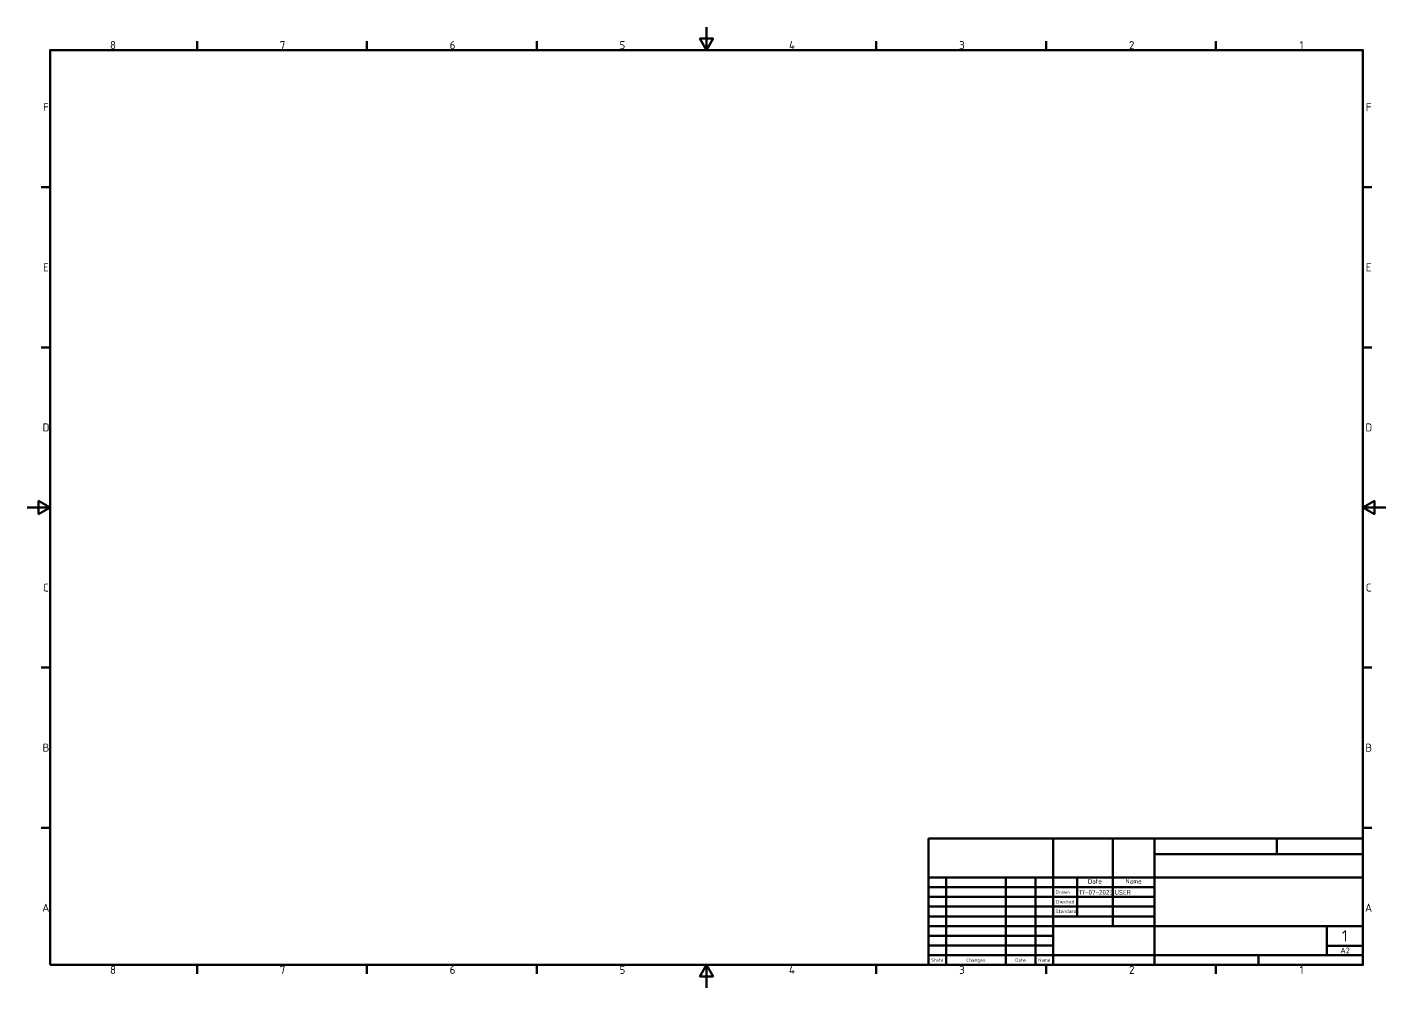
# Model space of a CAD drawing. Header units: millimetres. Extents: x -123 to 777, y 0 to 1570.
# Drawn here: x 0 to 594, y 0 to 420 of the extents above; entities that cross this region are included whole.
import ezdxf
from ezdxf.enums import TextEntityAlignment as Align

# ---------------------------------------------------------------- set-up
doc = ezdxf.new("R2010")
doc.units = ezdxf.units.MM
doc.layers.add('Border (ISO)', color=7, linetype='Continuous', lineweight=70)
doc.layers.add('Title (ISO)', color=7, linetype='Continuous', lineweight=50)
doc.styles.add('Note Text (DIN)', font='isocpeur.ttf')
doc.styles.add('Text Style41', font='isocpeur.ttf')
doc.styles.add('Text Style43', font='isocpeur.ttf')
doc.styles.add('Text Style44', font='isocpeur.ttf')
doc.styles.add('Text Style46', font='isocpeur.ttf')

# ---------------------------------------------------------------- blocks, each defined once
blk = doc.blocks.new('Borders Default Border')
at = {"layer": 'Border (ISO)'}
for p, q in [((74.25, 410), (74.25, 413.9)), ((148.5, 410), (148.5, 413.9)), ((222.75, 410), (222.75, 413.9)), ((371.25, 410), (371.25, 413.9)), ((445.5, 410), (445.5, 413.9)), ((519.75, 410), (519.75, 413.9)), ((10, 350), (6.1, 350)), ((584, 350), (587.9, 350)), ((10, 280), (6.1, 280)), ((584, 280), (587.9, 280)), ((10, 140), (6.1, 140)), ((584, 140), (587.9, 140)), ((10, 70), (6.1, 70)), ((584, 70), (587.9, 70)), ((74.25, 10), (74.25, 6.1)), ((148.5, 10), (148.5, 6.1)), ((222.75, 10), (222.75, 6.1)), ((371.25, 10), (371.25, 6.1)), ((445.5, 10), (445.5, 6.1)), ((519.75, 10), (519.75, 6.1))]:
    blk.add_line(p, q, dxfattribs=at)
at = {"layer": 'Border (ISO)', "flags": 128}
for points in [[(297, 420), (297, 410), (294.11, 415), (299.89, 415), (297, 410)], [(10, 10), (10, 410), (584, 410), (584, 10), (10, 10)], [(0, 210), (10, 210), (5, 212.89), (5, 207.11), (10, 210)], [(594, 210), (584, 210), (589, 212.89), (589, 207.11), (584, 210)], [(297, 0), (297, 10), (294.11, 5), (299.89, 5), (297, 10)]]:
    blk.add_lwpolyline(points, dxfattribs=at)
at = {"layer": 'Border (ISO)', "char_height": 3.5, "attachment_point": 7, "style": 'Note Text (DIN)'}
for s, insert in [('8', (36.2, 410.4)), ('7', (110.45, 410.4)), ('6', (184.7, 410.4)), ('5', (258.95, 410.4)), ('4', (333.03, 410.4)), ('3', (407.45, 410.4)), ('2', (481.7, 410.4)), ('1', (556.3, 410.4)), ('F', (6.93, 383.25)), ('F', (585.23, 383.25)), ('E', (6.93, 313.25)), ('E', (585.23, 313.25)), ('D', (6.75, 243.25)), ('D', (585.05, 243.25)), ('C', (6.93, 173.25)), ('C', (585.23, 173.25)), ('B', (6.75, 103.25)), ('B', (585.05, 103.25)), ('A', (6.58, 33.25)), ('A', (584.88, 33.25)), ('8', (36.2, 6.1)), ('7', (110.45, 6.1)), ('6', (184.7, 6.1)), ('5', (258.95, 6.1)), ('4', (333.03, 6.1)), ('3', (407.45, 6.1)), ('2', (481.7, 6.1)), ('1', (556.3, 6.1))]:
    blk.add_mtext(s, dxfattribs=dict(at, insert=insert))
blk = doc.blocks.new('Title Blocks DIN')
at = {"layer": 'Title (ISO)'}
for p, q in [((288.4, 155.08), (98.4, 155.08)), ((98.4, 155.08), (98.4, 99.83)), ((153, 99.83), (153, 155.08)), ((179, 138.08), (179, 155.08)), ((197.2, 99.83), (197.2, 155.08)), ((250.8, 148.33), (250.8, 155.08)), ((288.4, 99.83), (288.4, 155.08)), ((197.2, 148.33), (288.4, 148.33)), ((98.4, 138.08), (288.4, 138.08)), ((106.2, 99.83), (106.2, 138.08)), ((132.2, 99.83), (132.2, 138.08)), ((145.2, 99.83), (145.2, 138.08)), ((163.4, 121.08), (163.4, 138.08)), ((179, 116.83), (179, 138.08)), ((98.4, 133.83), (153, 133.83)), ((153, 133.83), (197.2, 133.83)), ((98.4, 129.58), (153, 129.58)), ((98.4, 125.33), (153, 125.33)), ((153, 129.58), (197.2, 129.58)), ((153, 125.33), (197.2, 125.33)), ((98.4, 121.08), (153, 121.08)), ((153, 121.08), (197.2, 121.08)), ((98.4, 116.83), (153, 116.83)), ((153, 116.83), (288.4, 116.83)), ((272.6, 104.08), (272.6, 116.83)), ((98.4, 112.58), (153, 112.58)), ((153, 108.33), (98.4, 108.33)), ((272.6, 108.22), (288.4, 108.22)), ((98.4, 104.08), (153, 104.08)), ((153, 104.08), (197.2, 104.08)), ((197.2, 104.08), (288.4, 104.08)), ((242.8, 99.83), (242.8, 104.08)), ((98.4, 99.83), (288.4, 99.83))]:
    blk.add_line(p, q, dxfattribs=at)
at = {"layer": 'Title (ISO)', "style": 'Text Style46'}
for s, p in [('Date', (171.2, 134.83)), ('Name', (188.1, 134.83))]:
    blk.add_text(s, height=2, dxfattribs=at).set_placement(p, align=Align.BOTTOM_CENTER)
at = {"layer": 'Title (ISO)', "style": 'Text Style44'}
for s, p in [('Drawn', (154, 130.58)), ('Checked', (154, 126.33)), ('Standard', (154, 122.08))]:
    blk.add_text(s, height=1.5, dxfattribs=at).set_placement(p, align=Align.BOTTOM_LEFT)
for s, p in [('State', (102.3, 101.95)), ('Changes', (119.2, 101.95)), ('Date', (138.7, 101.95)), ('Name', (149.1, 101.95))]:
    blk.add_text(s, height=1.5, dxfattribs=at).set_placement(p, align=Align.MIDDLE_CENTER)
at = {"layer": 'Title (ISO)'}
for tag, p, height, style in [('CREATION_DATE_001', (164.2, 130.58), 2, 'Text Style46'), ('AUTHOR_001', (179.8, 130.58), 2, 'Text Style46'), ('Sheet_number_001', (279.25, 110.02), 5, 'Text Style41'), ('Sheet_Size_001', (278.5, 104.9), 2.5, 'Text Style43')]:
    blk.add_attdef(tag, p, '', height=height, dxfattribs=dict(at, style=style))
at = {"layer": 'Title (ISO)', "style": 'Text Style46'}
for tag, p in [('CHECKED_DATE', (164.4, 126.33)), ('CHECKED_BY', (180, 126.33)), ('ENG_APPROVAL_DATE', (164.4, 122.08)), ('ENG_APPROVED_BY', (180, 122.08))]:
    blk.add_attdef(tag, text='', height=2, dxfattribs=at).set_placement(p, align=Align.BOTTOM_LEFT)
at = {"layer": 'Title (ISO)', "style": 'Text Style41'}
for tag, p in [('TITLE', (198.2, 127.45)), ('PART_NUMBER', (198.2, 110.45))]:
    blk.add_attdef(tag, text='', height=5, dxfattribs=at).set_placement(p, align=Align.MIDDLE_LEFT)

msp = doc.modelspace()

# ---------------------------------------------------------------- block references
msp.add_blockref('Borders Default Border', (0, 0))
msp.add_blockref('Title Blocks DIN', (295.6, -89.83)).add_auto_attribs({'Sheet_number_001': '1', 'Sheet_Size_001': 'A2', 'CREATION_DATE_001': '17-07-2023', 'AUTHOR_001': 'USER'})

doc.saveas('drawing.dxf')
